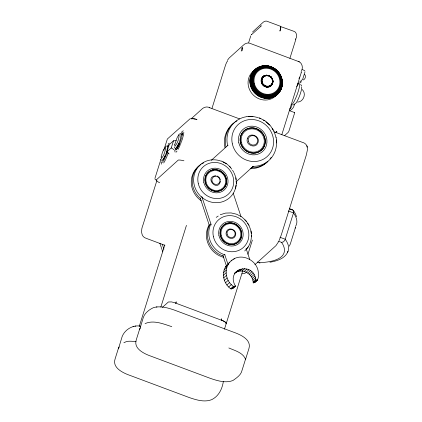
<?xml version="1.0" encoding="UTF-8"?>
<svg xmlns="http://www.w3.org/2000/svg" width="422" height="422" viewBox="0 0 422 422"><rect width="100%" height="100%" fill="white"/><g stroke="black" fill="none" stroke-linecap="round" stroke-linejoin="round"><path stroke-width="0.63" d="M291.549 105.426L291.069 107.7L289.545 109.113M231.129 260.901C240.529 252.045 257.151 259.757 258.317 272.116C257.953 274.506 259.525 280.076 255.901 280.472C254.25 260.754 225.058 268.397 235.423 286.053L232.754 288.463L231.024 288.938C223.349 283.985 220.764 272.259 226.799 265.053M235.423 286.053L233.693 286.522C224.805 280.962 223.243 266.53 232.016 260.094M304.927 72.157L302.664 79.32L299.625 82.116M167.661 146.972A8.018 1.34 -69.5 0 0 166.875 146.149L167.597 146.202C167.181 151.371 165.377 157.142 161.848 160.967L161.584 160.687M181.228 134.713A8.018 1.34 -69.5 0 0 180.442 133.89L181.165 133.943C180.748 139.112 178.949 144.883 175.42 148.708L175.151 148.428L175.874 148.475M181.761 137.155L182.257 133.03L181.945 132.708L181.423 132.977M294.44 103.917C294.234 106.745 292.52 109.462 289.851 110.553M220.564 180.985C217.694 193.118 203.515 176.86 215.953 175.7M235.502 188.639L236.431 183.201L235.914 177.609M302.105 69.377C302.817 66.539 301.857 63.036 299.061 61.702M118.45 348.815L122.132 336.603C124.838 329.519 133.094 324.608 140.663 326.164M139.645 329.666L143.327 317.455C144.83 312.913 149.277 309.595 153.502 307.606C160.407 305.665 167.698 307.796 174.275 310.043L233.108 332.019C239.912 334.414 251.818 339.357 248.911 348.646L245.467 359.639M154.953 178.29L161.004 159.068M181.608 137.683C180.11 141.94 179.049 147.041 175.605 150.126L175.225 148.903M296.233 38.107C297.13 35.58 296.518 31.766 293.469 31.154L280.329 26.465M260.912 26.164L261.144 25.631L260.981 26.164L251.433 34.731C251.681 33.844 250.979 35.406 251.575 34.657M163.757 150.279L167.36 139.002L190.275 118.603M156.863 180.616L142.989 224.9C141.027 229.383 140.368 236.927 146.439 238.414L164.907 245.314M169.101 154.009L166.933 151.836L169.175 144.693L173.5 140.779L176.111 140.663M166.933 151.836L171.263 147.922L173.5 140.779M139.176 326.686L164.791 244.939M211.981 108.364L225.464 65.326A4.025 0.675 -69.5 0 1 227.627 61M160.829 307.121L186.445 225.374M241.184 51.125L242.223 47.813L241.817 48.177M242.038 50.767L242.223 50.186A3.946 0.659 -69.5 0 0 242.223 47.813M248.658 42.606L250.784 35.823M295.616 39.13L295.901 38.602L295.658 39.146M289.898 58.347L295.838 39.399M281.796 134.745L301.387 72.246M224.457 329.202L226.108 323.932M226.218 323.584L242.74 270.85M247.951 254.234L252.388 240.076M223.37 381.425C222.194 388.968 218.849 396.1 211.712 399.666C204.443 402.525 196.372 399.956 189.341 397.582L130.008 375.416C123.25 373.053 111.962 367.868 115.122 358.842L118.566 347.849L119.21 346.974M166.6 153.772L166.933 152.796M167.397 152.089L164.105 159.912L162.565 162.117L162.037 162.386L161.726 162.059M175.758 303.218L176.227 301.862L175.694 303.397L175.821 303.16L221.292 320.145A6.087 1.846 17.1 0 1 226.044 323.801A5.929 1.793 17.4 0 0 221.292 320.145L221.698 318.847L221.386 319.755M254.888 282.081L254.714 282.482L253.226 282.888C253.395 273.931 241.811 267.342 234.632 273.277M279.142 240.529L281.379 234.664L306.235 155.338L307.485 149.61L307.137 146.671M295.105 228.165L295.616 227.057L290.325 243.942L289.307 246.158M288.031 251.254C285.372 258.575 276.827 261.028 269.938 262.241M278.546 241.764L275.919 245.678L254.888 264.7M227.411 60.293L229.172 57.993L243.388 45.149C245.266 43.16 248.431 42.274 250.905 43.693L299.367 61.855M140.405 327.825L139.761 328.701L136.317 339.694C133.157 348.72 144.445 353.905 151.203 356.268L210.536 378.434C217.567 380.808 225.638 383.371 232.907 380.517C236.621 377.88 241.147 374.994 242.075 370.215L245.52 359.222C242.998 352.597 234.785 350.598 228.845 347.965M252.498 32.072L262.906 22.508C264.151 21.274 266.182 20.583 267.785 21.543L280.677 26.359L280.809 27.546L279.95 31.054L280.757 27.899L280.583 26.338M178.48 134.945L179.788 133.816M301.519 81.662L300.153 82.844M244.713 250.969L248.268 246.886M276.262 131.917L276.874 131.305L275.455 132.645M168.267 143.913L169.38 143.222M181.835 131.653L183.343 130.815M191.029 118.925L201.294 109.651C203.367 107.251 207.002 106.022 209.85 107.8L209.46 107.636L239.622 118.904M159.648 182.747A8.298 2.511 17.4 0 1 156.124 180.073L178.29 160.049A8.298 2.511 17.4 0 1 183.939 160.798M297.204 84.305L298.76 82.902M284.523 135.684L288.215 132.339A1.994 0.332 -69.5 0 0 289.165 130.387L294.324 113.945A1.994 0.332 -69.5 0 0 294.392 112.579M251.691 167.724L253.295 166.273L236.067 181.803M162.375 307.395L168.394 301.983L171.538 301.915L174.993 302.832M123.878 342.759C127.439 340.39 132.06 341.298 136.058 341.725M145.073 323.611C153.566 319.712 163.456 323.996 171.78 326.649M228.044 263.745L229.821 262.136M233.672 259.345L234.563 258.544M225.39 267.047L228.059 264.636M224.135 269.964L226.804 267.553M223.549 272.591L226.224 270.18M223.417 275.234L226.087 272.823M223.713 277.845L226.382 275.434M224.404 280.377L227.073 277.966M234.653 273.171L236.874 271.161M235.909 272.375L238.578 269.959M225.475 282.787L228.149 280.372M237.818 271.531L240.487 269.12M239.881 271.077L242.555 268.661M242.049 271.029L244.718 268.619M226.904 285.019L229.573 282.608M244.259 271.42L246.928 269.009M228.655 287.034L231.33 284.618M246.2 272.143L248.874 269.732M247.798 273.055L250.468 270.644M230.718 288.775L233.387 286.364M231.024 288.938L233.693 286.522M231.209 288.885L233.883 286.475M231.483 288.812L234.157 286.396M231.805 288.722L234.474 286.311M232.132 288.632L234.806 286.221M232.427 288.553L235.096 286.142M232.649 288.495L235.318 286.079M249.217 274.179L251.892 271.763M250.452 275.482L253.121 273.066M251.47 276.932L254.144 274.522M252.272 278.509L254.946 276.093M252.841 280.176L255.51 277.766M253.153 281.912L255.827 279.496M253.226 282.888L256.017 280.44M253.548 282.798L256.217 280.387M253.807 282.729L256.481 280.313M254.091 282.65L257.642 279.433M254.93 281.965L257.599 279.549M254.355 282.576L257.562 279.665M254.577 282.518L257.478 279.902M254.714 282.482L257.431 280.018M165.45 146.561L166.221 146.075M211.348 160.276L228.086 145.184M216.196 217.372L218.216 216.059M245.836 272.765L244.238 273.525L241.991 273.846M167.856 145.237L168.378 144.968L168.763 146.186A9.279 1.551 -69.5 0 0 168.378 144.968M303.26 79.98C305.407 79.104 306.145 76.113 304.652 74.335M294.683 104.429L292.784 105.036M220.237 214.751L225.58 213.094L231.114 212.925L236.658 214.228L241.679 216.861L245.931 220.669L249.128 225.395M259.952 263.106L257.452 262.009M133.057 326.486L133.837 326.359M156.261 307.005L156.958 306.889M135.066 326.153L135.763 326.037M297.61 102.119C303.576 101.807 306.625 93.637 302.236 89.543M259.171 262.653L263.291 262.437A86.463 26.143 17.4 0 0 282.972 244.654L281.601 242.392L278.156 241.099M246.517 116.562L252.947 116.366M281.601 242.392L283.489 241.838L284.971 240.076L293.49 212.92C294.915 210.235 291.296 209.017 289.297 208.721M292.815 210.035L290.041 209.317M302.157 69.577L304.304 70.395L304.995 71.249M289.413 110.638L294.482 112.532M274.094 131.78L302.416 142.356C304.811 142.863 306.82 144.741 307.311 147.172M288.263 210.968L293.49 212.92A89.823 27.161 17.4 0 1 295.5 226.387M280.013 237.291L285.246 239.242A89.823 27.161 17.4 0 1 287.255 252.709M298.243 61.311L298.554 61.464M259.398 117.88L265.238 120.94L270.18 125.371L273.894 130.867M221.518 161.04L226.535 163.673L230.787 167.481M217.188 175.985L219.287 177.446L220.448 179.73M191.087 118.819L191.256 118.672A8.298 2.511 17.4 0 1 196.905 119.426M171.263 147.922L173.948 149.625M300.643 84.368L301.635 85.903M174.639 147.99L174.339 147.162M175.067 152.078L174.682 150.264M293.538 210.657L295.263 213.511M161.389 164.163L161.098 162.338M295.447 213.891L296.571 216.771M306.841 145.822L307.026 146.355M233.197 193.128L240.999 216.581M246.105 248.521L249.75 259.477M224.704 254.503L228.144 264.852M222.895 255.342L226.54 266.303M201.79 196.51L211.232 224.9M200.186 197.96L209.423 225.733M162.291 244.232L163.931 249.17M159.864 243.214L162.739 251.855M160.856 159.859L160.771 159.421M276.141 137.15L276.742 143.644M251.058 230.797L251.575 236.383M201.241 200.788A22.065 20.704 47.9 0 1 199.506 165.63M200.687 198.751A22.065 20.704 47.9 0 1 200.972 164.406M202.001 163.762A22.065 20.704 47.9 0 1 203.604 162.918M276.537 143.886A25.658 24.075 47.9 0 1 252.767 166.331M227.579 145.379A25.658 24.075 47.9 0 1 246.242 116.741M248.152 116.504A25.658 24.075 47.9 0 1 258.454 117.817M259.071 118.039A25.658 24.075 47.9 0 1 260.738 118.73M263.428 120.143A25.658 24.075 47.9 0 1 264.457 120.787M265.934 121.842A25.658 24.075 47.9 0 1 269.537 125.144M272.153 128.51A25.658 24.075 47.9 0 1 273.113 130.071M273.683 131.136A25.658 24.075 47.9 0 1 275.935 137.377M276.378 139.967A25.658 24.075 47.9 0 1 276.552 142.594M267.944 161.315A25.658 24.075 47.9 0 1 251.164 167.777M225.976 146.83A25.658 24.075 47.9 0 1 234.257 122.696M235.281 121.953A25.658 24.075 47.9 0 1 236.89 120.94M271.151 157.417A25.658 24.075 47.9 0 1 270.054 158.957M253.485 128.193A13.029 12.227 47.9 0 1 254.577 128.399M258.217 129.844A13.029 12.227 47.9 0 1 259.171 130.451M259.625 130.783A13.029 12.227 47.9 0 1 261.323 132.302M264.293 145.843A13.029 12.227 47.9 0 1 263.133 148.148M225.432 185.353A11.204 10.518 47.9 0 1 224.72 186.862M205.203 182.257A11.204 10.518 47.9 0 1 218.781 170.251A11.204 10.518 47.9 0 1 223.402 188.708A11.204 10.518 47.9 0 1 205.345 182.81M211 170.535A11.204 10.518 47.9 0 1 213.147 169.934M218.749 170.504A11.204 10.518 47.9 0 1 220.833 171.532M222.684 172.957A11.204 10.518 47.9 0 1 226.118 178.949M226.276 182.921A11.204 10.518 47.9 0 1 226.06 184.029M225.907 184.562A11.204 10.518 47.9 0 1 224.726 187.067M236.109 185.253A22.065 20.704 47.9 0 1 211.069 202.064A22.065 20.704 47.9 0 1 194.236 174.819A22.065 20.704 47.9 0 1 221.233 161.178M222.985 161.916A22.065 20.704 47.9 0 1 226.292 163.831M229.262 166.279A22.065 20.704 47.9 0 1 231.783 169.169M232.517 170.23A22.065 20.704 47.9 0 1 233.804 172.44M234.083 173.009A22.065 20.704 47.9 0 1 235.592 177.198M235.74 177.804A22.065 20.704 47.9 0 1 236.072 179.661M236.246 181.539A22.065 20.704 47.9 0 1 236.257 183.406M267.416 161.747A25.658 24.075 47.9 0 1 250.188 168.658M225.005 147.711A25.658 24.075 47.9 0 1 233.287 123.577M223.855 257.378A22.065 20.704 47.9 0 1 209.359 224.52M223.607 256.154A22.065 20.704 47.9 0 1 209.46 225.237M224.372 224.726A11.204 10.518 47.9 0 1 225.348 224.203M240.577 238.535A11.204 10.518 47.9 0 1 239.865 240.049M224.203 224.762A11.204 10.518 47.9 0 1 225.148 224.188M226.145 223.723A11.204 10.518 47.9 0 1 228.291 223.122M237.829 226.145A11.204 10.518 47.9 0 1 238.641 226.989M240.276 229.41A11.204 10.518 47.9 0 1 240.951 231.019M241.421 236.104A11.204 10.518 47.9 0 1 241.199 237.211M241.046 237.75A11.204 10.518 47.9 0 1 239.87 240.255M224.989 254.909A22.065 20.704 47.9 0 1 210.836 223.992M244.86 219.92A22.065 20.704 47.9 0 1 246.538 221.845M247.661 223.412A22.065 20.704 47.9 0 1 248.648 225.063M248.943 225.628A22.065 20.704 47.9 0 1 250.737 230.38M250.879 230.992A22.065 20.704 47.9 0 1 251.29 233.471M251.412 235.355A22.065 20.704 47.9 0 1 246.306 249.376M165.229 155.481A8.018 1.34 -69.5 0 1 162.913 160.007M168.236 152.912A11.542 1.931 -69.5 0 1 165.825 158.946M165.593 159.442A11.542 1.931 -69.5 0 1 163.662 162.992M191.414 118.782A8.065 2.437 17.4 0 1 193.218 118.814M193.909 118.893A8.065 2.437 17.4 0 1 195.37 119.141M196.135 119.315A8.065 2.437 17.4 0 1 196.905 119.51M156.04 179.862A1.435 1.366 10.6 0 1 154.985 178.896M272.849 80.755A6.108 5.734 47.9 0 1 267.469 87.132A6.108 5.734 47.9 0 1 261.097 80.94A6.108 5.734 47.9 0 1 267.221 75.28M267.738 75.353A6.108 5.734 47.9 0 1 268.745 75.638M269.225 75.839A6.108 5.734 47.9 0 1 272.76 80.238M277.956 93.283A16.753 15.725 47.9 0 1 253.453 95.198A16.753 15.725 47.9 0 1 254.149 70.395M255.125 69.735A16.753 15.725 47.9 0 1 256.154 69.15M282.239 82.548A16.753 15.725 47.9 0 1 264.837 98.263A16.753 15.725 47.9 0 1 250.14 78.081A16.753 15.725 47.9 0 1 270.829 66.882M275.176 69.261A16.753 15.725 47.9 0 1 276.621 70.469M278.325 72.289A16.753 15.725 47.9 0 1 279.084 73.291M280.372 75.432A16.753 15.725 47.9 0 1 281.843 79.51M281.611 87.823A16.753 15.72 47.9 0 1 260.216 96.807A16.753 15.72 47.9 0 1 251.549 74.056A16.753 15.72 47.9 0 1 274.237 68.48M274.754 68.823A16.753 15.72 47.9 0 1 276.7 70.395M278.409 72.215A16.753 15.72 47.9 0 1 281.775 87.254M178.796 143.222A8.018 1.34 -69.5 0 1 176.48 147.747M181.945 132.708A9.279 1.551 -69.5 0 1 182.162 135.335M179.514 143.775A9.279 1.551 -69.5 0 1 176.132 149.857M183.818 132.334A11.542 1.931 -69.5 0 1 183.106 136.348M182.974 136.849A11.542 1.931 -69.5 0 1 181.402 141.781M181.196 142.346A11.542 1.931 -69.5 0 1 180.537 144.034M180.315 144.582A11.542 1.931 -69.5 0 1 178.026 149.404M176.987 151.097A11.542 1.931 -69.5 0 1 176.106 152.147M296.677 86.589A11.215 1.873 -69.5 0 1 298.217 91.521A11.215 1.873 -69.5 0 1 291.138 104.25M301.64 86.863A9.21 1.54 -69.5 0 1 299.367 96.416A9.21 1.54 -69.5 0 1 295.041 103.828M301.303 71.36A3.946 0.659 -69.5 0 1 301.076 72.194M301.735 69.788A1.989 0.332 -69.5 0 1 301.493 70.806M299.53 77.057A1.989 0.332 -69.5 0 1 299.409 77.426M299.098 78.223A1.989 0.332 -69.5 0 1 298.934 78.576M161.178 156.889L161.315 158.577C163.936 155.729 165.276 151.44 165.582 147.595L165.387 147.389C162.897 149.799 162.074 153.608 161.178 156.889M174.745 144.63L174.882 146.318C177.504 143.469 178.844 139.181 179.155 135.335L178.954 135.13L178.163 135.842L177.04 137.862L174.745 144.63M226.329 231.973C224.293 237.575 233.651 241.363 235.497 235.402C237.533 229.8 228.181 226.013 226.329 231.973M247.387 138.522C245.018 145.026 255.896 149.43 258.048 142.504C260.416 135.995 249.539 131.59 247.387 138.522M232.353 143.886A21.601 20.272 47.9 0 0 266.91 156.794A21.601 20.272 47.9 0 0 258.871 120.866A21.601 20.272 47.9 0 0 232.353 143.886M240.429 142.552A13.029 12.227 47.9 0 0 261.276 150.337A13.029 12.227 47.9 0 0 256.423 128.663A13.029 12.227 47.9 0 0 240.429 142.552M238.815 142.815A14.749 13.836 47.9 0 0 262.405 151.63A14.749 13.836 47.9 0 0 256.914 127.101A14.749 13.836 47.9 0 0 238.815 142.815M240.471 142.536A12.998 12.196 47.9 0 0 261.26 150.306A12.998 12.196 47.9 0 0 256.423 128.689A12.998 12.196 47.9 0 0 240.471 142.536M241.4 142.383A12.006 11.267 47.9 0 0 260.611 149.557A12.006 11.267 47.9 0 0 256.138 129.591A12.006 11.267 47.9 0 0 241.4 142.383M248.278 141.101A4.911 4.61 47.9 0 0 256.138 144.039A4.911 4.61 47.9 0 0 254.308 135.868A4.911 4.61 47.9 0 0 248.278 141.101M198.256 183.406A18.579 17.434 47.9 0 0 227.975 194.505A18.579 17.434 47.9 0 0 221.059 163.609A18.579 17.434 47.9 0 0 198.256 183.406M203.815 182.483A12.681 11.9 47.9 0 0 224.103 190.064A12.681 11.9 47.9 0 0 219.382 168.974A12.681 11.9 47.9 0 0 203.815 182.483M205.24 182.246A11.178 10.487 47.9 0 0 223.117 188.924A11.178 10.487 47.9 0 0 218.955 170.335A11.178 10.487 47.9 0 0 205.24 182.246M206.042 182.114A10.328 9.69 47.9 0 0 222.558 188.286A10.328 9.69 47.9 0 0 218.712 171.11A10.328 9.69 47.9 0 0 206.042 182.114M211.955 181.012A4.225 3.967 47.9 0 0 218.712 183.533A4.225 3.967 47.9 0 0 217.14 176.512A4.225 3.967 47.9 0 0 211.955 181.012M213.4 236.589A18.579 17.434 47.9 0 0 243.119 247.693A18.579 17.434 47.9 0 0 236.204 216.792A18.579 17.434 47.9 0 0 213.4 236.589M233.92 223.433A11.204 10.518 47.9 0 0 220.347 235.439A11.178 10.487 47.9 0 1 233.92 223.454A11.204 10.518 47.9 0 1 238.546 241.896A11.204 10.518 47.9 0 1 220.49 235.998A11.178 10.487 47.9 0 0 238.53 241.864A11.178 10.487 47.9 0 0 233.92 223.454M218.955 235.671A12.681 11.9 47.9 0 0 239.242 243.251A12.681 11.9 47.9 0 0 234.521 222.157A12.681 11.9 47.9 0 0 218.955 235.671M221.181 235.297A10.328 9.69 47.9 0 0 237.702 241.468A10.328 9.69 47.9 0 0 233.857 224.293A10.328 9.69 47.9 0 0 221.181 235.297M227.099 234.199A4.225 3.967 47.9 0 0 233.857 236.721A4.225 3.967 47.9 0 0 232.285 229.695A4.225 3.967 47.9 0 0 227.099 234.199M261.308 82.084A6.108 5.734 47.9 0 0 271.082 85.735A6.108 5.729 47.9 0 0 268.819 75.57A6.108 5.734 47.9 0 0 261.308 82.084A6.108 5.729 47.9 0 0 271.093 85.724A6.108 5.734 47.9 0 0 268.809 75.575A6.108 5.729 47.9 0 0 261.323 82.074M261.44 82.01A6.045 5.676 47.9 0 0 271.114 85.624A6.045 5.676 47.9 0 0 268.861 75.57A6.045 5.676 47.9 0 0 261.44 82.01M261.524 81.979A5.987 5.618 47.9 0 0 271.098 85.555A5.987 5.618 47.9 0 0 268.867 75.601A5.987 5.618 47.9 0 0 261.524 81.979M261.835 81.889A5.713 5.359 47.9 0 0 270.971 85.302A5.713 5.359 47.9 0 0 268.846 75.802A5.713 5.359 47.9 0 0 261.835 81.889M261.724 81.915A5.813 5.46 47.9 0 0 271.024 85.392A5.813 5.46 47.9 0 0 268.861 75.723A5.813 5.46 47.9 0 0 261.724 81.915M261.619 81.947A5.908 5.544 47.9 0 0 271.066 85.481A5.908 5.544 47.9 0 0 268.867 75.654A5.908 5.544 47.9 0 0 261.619 81.947M261.951 81.863A5.597 5.254 47.9 0 0 270.903 85.207A5.597 5.254 47.9 0 0 268.819 75.902A5.597 5.254 47.9 0 0 261.951 81.863M262.062 81.847A5.481 5.143 47.9 0 0 270.829 85.123A5.481 5.143 47.9 0 0 268.788 76.002A5.481 5.143 47.9 0 0 262.062 81.847M253.68 83.509A14.079 13.209 47.9 0 0 276.199 91.922A14.079 13.209 47.9 0 0 270.961 68.512A14.079 13.209 47.9 0 0 253.68 83.509M254.318 83.392A13.42 12.591 47.9 0 0 275.782 91.41A13.42 12.591 47.9 0 0 270.787 69.092A13.42 12.591 47.9 0 0 254.318 83.392M250.599 84.495A16.664 15.64 47.9 0 0 277.259 94.454A16.664 15.64 47.9 0 0 271.056 66.734A16.664 15.64 47.9 0 0 250.599 84.495M251.892 83.973A15.741 14.77 47.9 0 0 277.069 93.378A15.741 14.77 47.9 0 0 271.209 67.204A15.741 14.77 47.9 0 0 251.892 83.973M253.052 83.651A14.691 13.789 47.9 0 0 276.558 92.429A14.691 13.789 47.9 0 0 271.088 67.995A14.691 13.789 47.9 0 0 253.052 83.651M251.385 84.147A16.147 15.155 47.9 0 0 277.212 93.795A16.147 15.155 47.9 0 0 271.204 66.94A16.147 15.155 47.9 0 0 251.385 84.147M250.948 84.321A16.458 15.445 47.9 0 0 277.28 94.159A16.458 15.445 47.9 0 0 271.151 66.781A16.458 15.445 47.9 0 0 250.948 84.321M252.451 83.804A15.25 14.311 47.9 0 0 276.848 92.919A15.25 14.311 47.9 0 0 271.172 67.557A15.25 14.311 47.9 0 0 252.451 83.804"/></g></svg>
